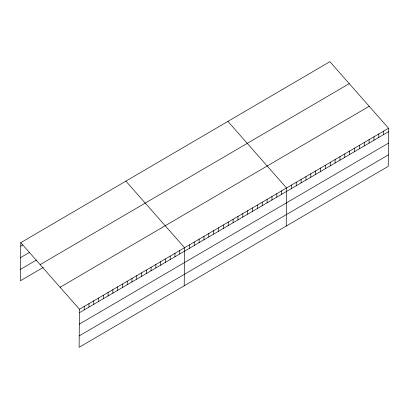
<?xml version="1.0" encoding="UTF-8"?>
<svg xmlns="http://www.w3.org/2000/svg" width="409" height="409" viewBox="0 0 409 409"><rect width="100%" height="100%" fill="white"/><g stroke="black" fill="none" stroke-linecap="round" stroke-linejoin="round"><path stroke-width="0.61" d="M20.782 242.665L79.443 309.24L79.111 347.328L388.218 166.335L388.55 128.247L329.889 61.672L20.782 242.665L20.45 280.753L43.272 267.389M84.193 309.925L84.223 306.443M88.968 307.128L88.998 303.647M93.748 304.327L93.779 300.85M98.523 301.53L98.554 298.049M103.298 298.734L103.329 295.252M108.078 295.937L108.109 292.455M112.853 293.141L112.884 289.659M117.634 290.344L117.664 286.862M122.409 287.547L122.439 284.066M127.184 284.751L127.214 281.269M131.964 281.949L131.995 278.473M136.739 279.153L136.77 275.671M141.519 276.356L141.55 272.875M146.294 273.56L146.325 270.078M151.069 270.763L151.1 267.281M155.849 267.967L155.88 264.485M160.625 265.17L160.655 261.688M165.405 262.374L165.43 258.892M170.18 259.572L170.21 256.095M174.955 256.775L174.986 253.294M179.735 253.979L179.766 250.497M184.208 285.794L184.541 247.701L125.88 181.126M189.367 248.34L189.398 244.858M194.224 245.492L194.255 242.016M199.081 242.649L199.111 239.168M203.938 239.807L203.968 236.325M208.8 236.959L208.83 233.483M213.656 234.117L213.687 230.635M218.513 231.274L218.544 227.793M223.37 228.427L223.401 224.95M228.227 225.584L228.258 222.102M233.084 222.741L233.115 219.26M237.941 219.894L237.972 216.417M242.798 217.051L242.828 213.57M247.655 214.209L247.685 210.727M252.511 211.366L252.542 207.884M257.373 208.518L257.399 205.037M262.23 205.676L262.261 202.194M267.087 202.833L267.118 199.352M271.944 199.986L271.975 196.504M276.801 197.143L276.832 193.661M281.658 194.301L281.689 190.819M286.213 226.065L286.545 187.971L227.885 121.396M291.372 188.61L291.402 185.129M296.228 185.768L296.259 182.286M301.085 182.92L301.116 179.444M305.942 180.078L305.973 176.596M310.804 177.235L310.83 173.753M315.661 174.387L315.692 170.911M320.518 171.545L320.549 168.063M325.375 168.702L325.406 165.221M330.232 165.855L330.262 162.378M335.089 163.012L335.119 159.53M339.945 160.17L339.976 156.688M344.802 157.322L344.833 153.845M349.659 154.479L349.69 150.998M354.516 151.637L354.547 148.155M359.373 148.789L359.404 145.313M364.235 145.947L364.266 142.465M369.092 143.104L369.123 139.622M373.949 140.256L373.979 136.78M378.806 137.414L378.836 133.932M383.662 134.571L383.693 131.09M20.752 246.146L22.873 244.899M20.654 257.568L29.678 252.281M20.547 269.332L36.473 260.012M40.143 264.633L349.245 83.64M60.087 287.271L369.189 106.274M79.443 309.24L388.55 128.247M79.418 312.721L388.519 131.729M79.315 324.143L388.422 143.15M79.213 335.907L388.315 154.914"/></g></svg>
